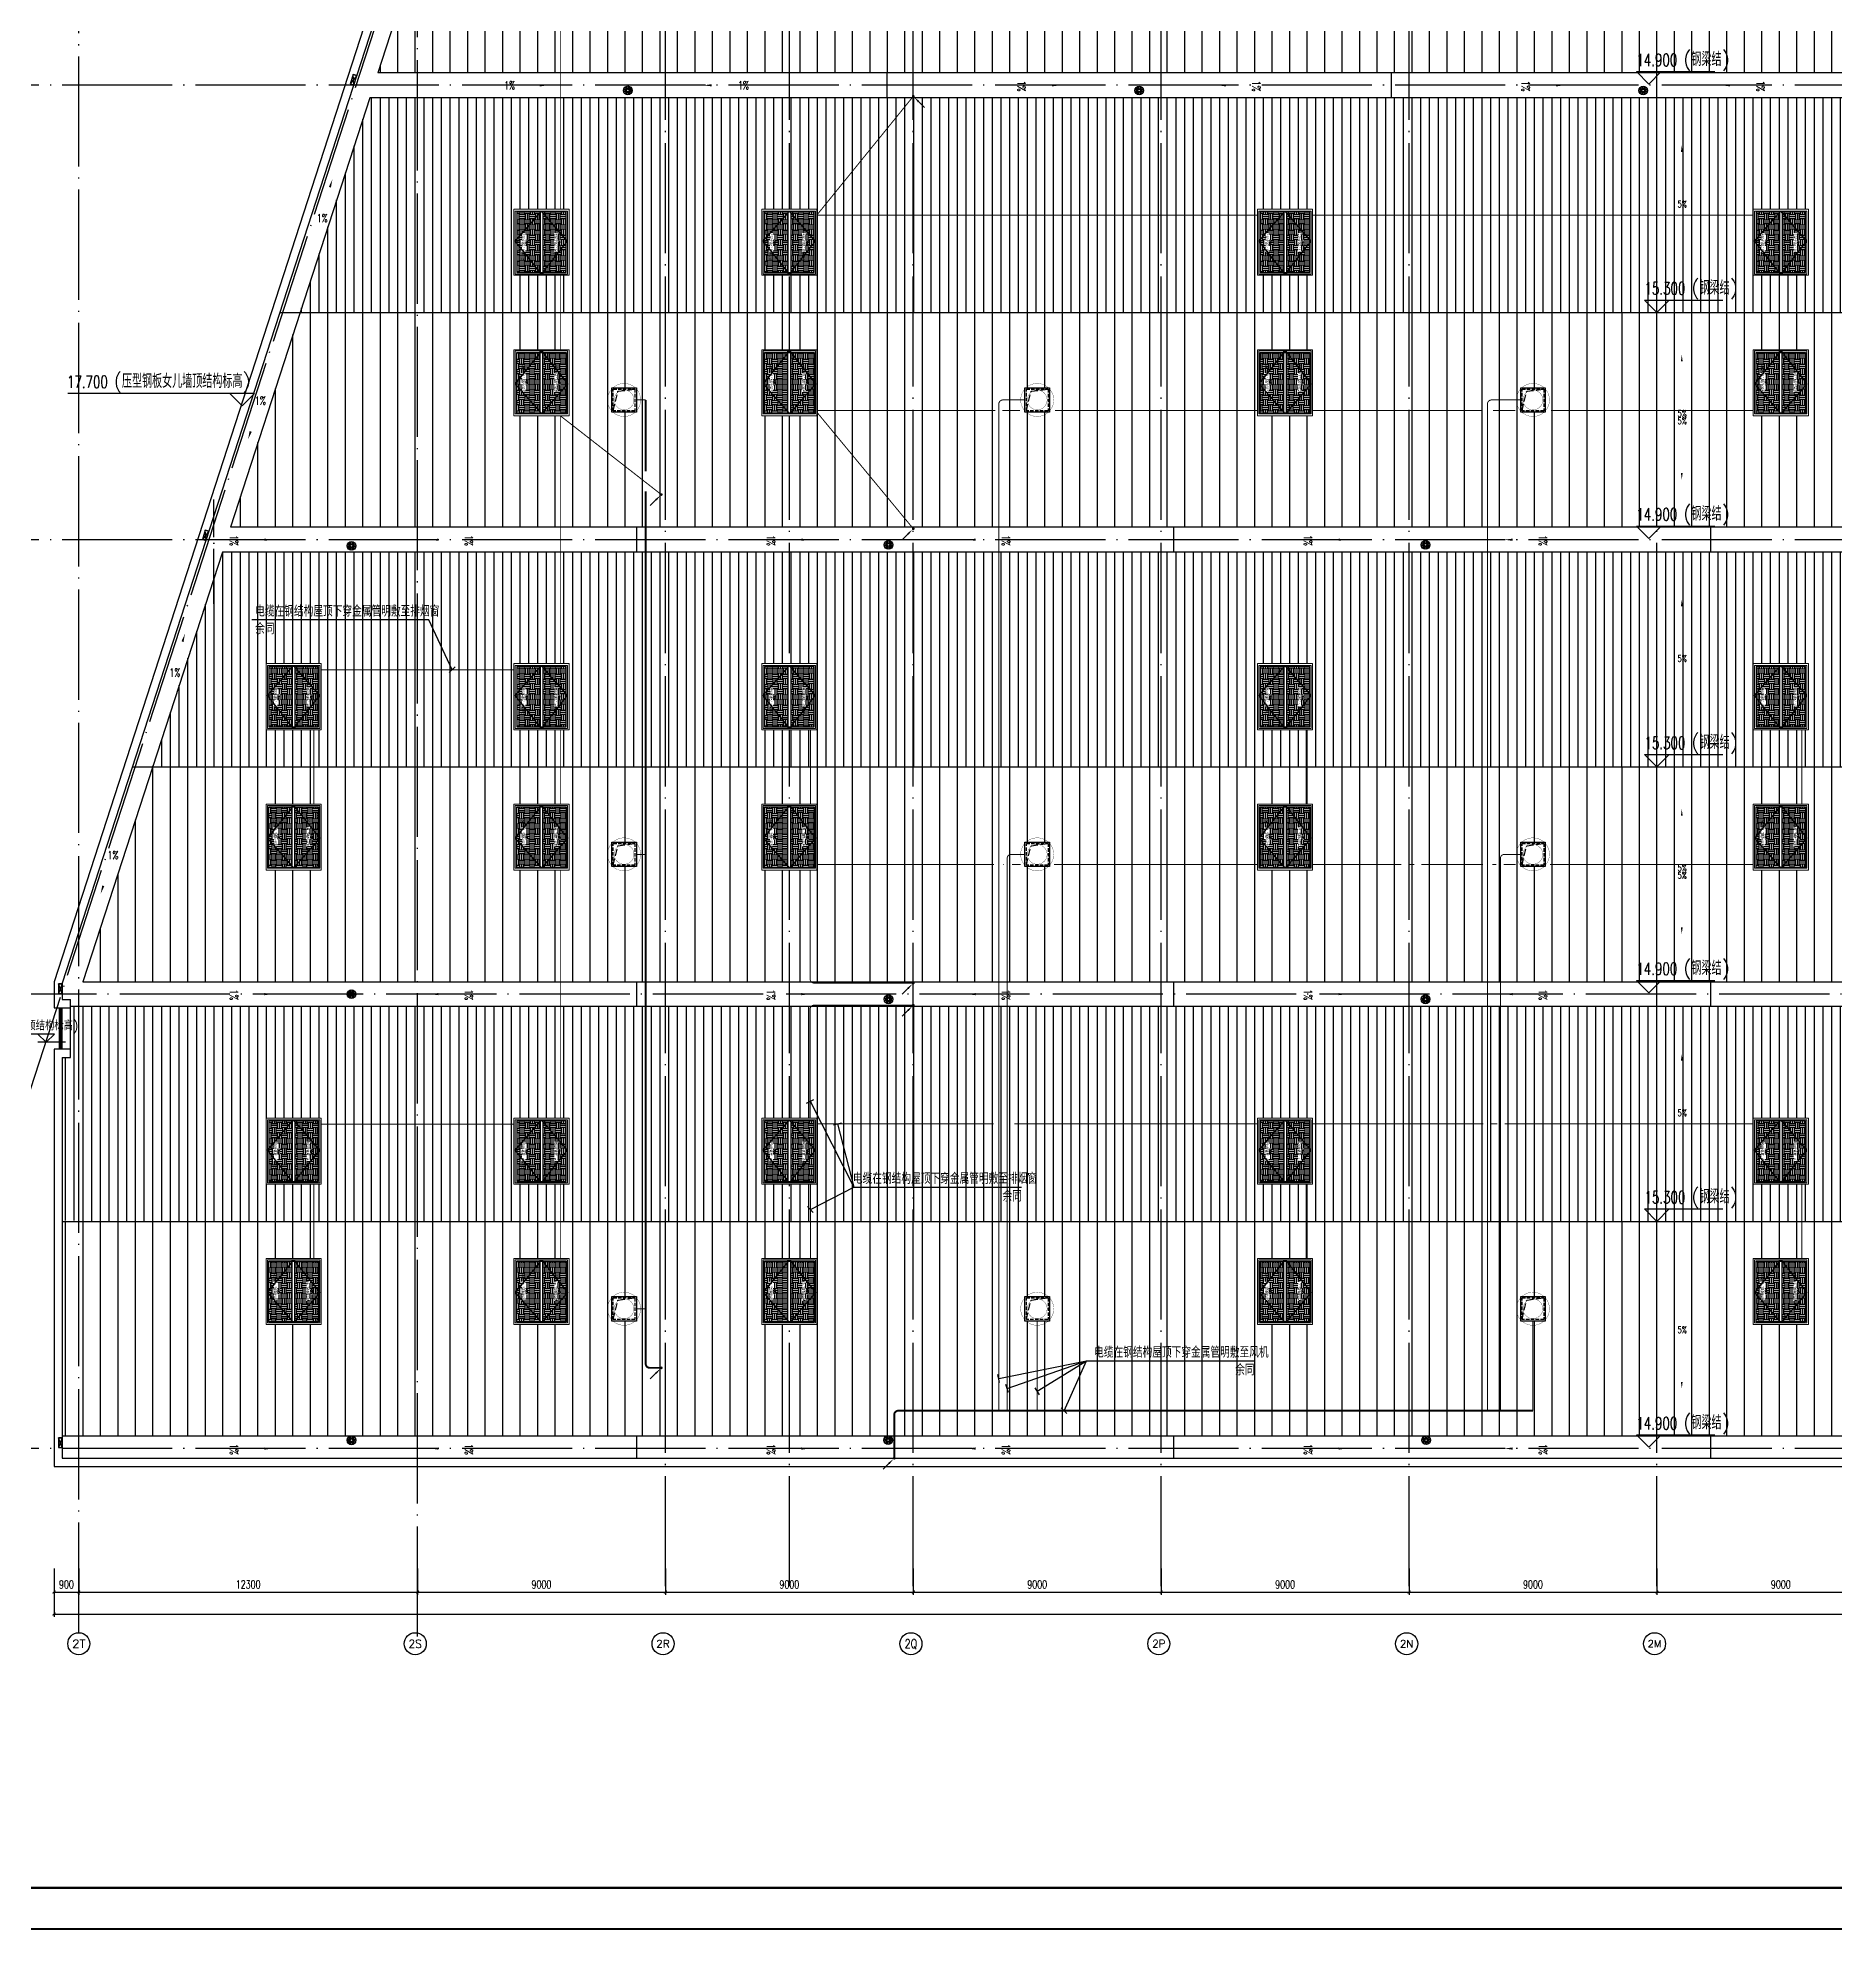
# Model space of a CAD drawing. Extents: x -1396510 to 1250330, y -1892470 to 1623980.
# Drawn here: x 741729 to 806989, y -816618 to -747907 of the extents above; entities that cross this region are included whole.
import ezdxf
from ezdxf.enums import TextEntityAlignment as Align

# ---------------------------------------------------------------- set-up
doc = ezdxf.new("R2010")
doc.units = 0
doc.header["$LTSCALE"] = 1000
doc.header["$MEASUREMENT"] = 0
for name, pattern in [('DASH', [0.35, 0.25, -0.1]), ('DOTE', [2.42, 2, -0.2, 0.02, -0.2]), ('HIDDEN', [9.525, 6.35, -3.175])]:
    doc.linetypes.add(name, pattern=pattern)
doc.layers.get('Defpoints').update_dxf_attribs({"color": 210})
for name, color, linetype in [('0-cxFrame', 155, 'Continuous'), ('A-AXIS-D', 1, 'Continuous'), ('A-AXIS-DOTE', 14, 'DOTE'), ('A-AXIS-SYMB', 3, 'Continuous'), ('A-DRAIN', 142, 'Continuous'), ('A-HATCH-2', 251, 'Continuous'), ('A-LIN-V', 9, 'Continuous'), ('A-SFCE', 30, 'Continuous'), ('A-WINDOW', 140, 'Continuous'), ('AS-COLN', 6, 'Continuous'), ('AS-结构边线层', 200, 'Continuous'), ('DIM-照明', 3, 'Continuous'), ('EQUIP-动力', 3, 'Continuous'), ('LWIRE', 4, 'Continuous'), ('SPACE', 7, 'Continuous'), ('SPACE_HATCH', 8, 'Continuous'), ('WIRE-照明', 1, 'Continuous'), ('参考线', 8, 'Continuous'), ('外框', 1, 'HIDDEN'), ('暖通', 7, 'Continuous'), ('虹吸溢流', 3, 'Continuous'), ('虹吸雨水斗', 6, 'Continuous'), ('虹吸雨水标注XT', 7, 'Continuous')]:
    doc.layers.add(name, color=color, linetype=linetype)
doc.layers.add('0-cxText', color=131, linetype='Continuous', lineweight=25)
doc.layers.add('成型线', color=3, linetype='Continuous', lineweight=18)
doc.layers.add('A-云线2', color=3, linetype='Continuous', plot=False)
doc.layers.add('A-加建区域', color=47, linetype='Continuous', plot=False)
doc.styles.add('_TCH_AXIS', font='COMPLEX', dxfattribs={"bigfont": 'GBCBIG'})
doc.styles.add('_TCH_DIM', font='SIMPLEX', dxfattribs={"bigfont": 'GBCBIG'})
doc.styles.add('_TCH_DIM_T3', font='SIMPLEX', dxfattribs={"width": 0.705882, "bigfont": 'GBCBIG'})
doc.styles.add('_TCH_SPACE', font='SIMPLEX', dxfattribs={"height": 5, "bigfont": 'GBCBIG'})
doc.styles.add('_TEL_ATTDEF', font='GBENOR', dxfattribs={"width": 0.8, "height": 3, "bigfont": 'GBCBIG'})
doc.styles.add('_TEL_DIM', font='SIMPLEX', dxfattribs={"width": 0.8, "height": 3.5, "bigfont": 'HZTXT'})
doc.styles.add('cx_tuming', font='simhei.ttf')
doc.styles.add('cx_tuqian1', font='')
doc.styles.get("Standard").update_dxf_attribs({"font": 'gbenor.shx', "bigfont": 'gbcbig.shx'})
doc.styles.add('黑体', font='simhei.ttf', dxfattribs={"height": 12})
doc.styles.get('cx_tuqian1').set_extended_font_data('SimSun')
doc.dimstyles.new('_TCH_ARCH&&100', dxfattribs={"dimtxt": 297.5, "dimasz": 100, "dimexe": 100, "dimexo": 100, "dimgap": 126.25, "dimtad": 1, "dimdec": 0, "dimzin": 0, "dimdsep": 46, "dimtxsty": '_TCH_DIM_T3', "dimblk": 'ARCHTICK', "dimcen": 0.09, "dimclrt": 7, "dimazin": 2, "dimtfac": 1, "dimtdec": 0, "dimtix": 1, "dimtmove": 2, "dimatfit": 3, "dimfxl": 0, "dimtolj": 1, "dimtzin": 0, "dimarcsym": 0})
pattern_1 = [(90, (-214845.8, -722570), (-317.5, 0), [])]
pattern_2 = [(90, (-214845.8, -722570), (-635, 0), [])]
pattern_3 = [(0, (0, 0), (187.5, 187.5), [187.5, -187.5]), (0, (0, 70.31), (187.5, 187.5), [187.5, -187.5]), (0, (0, 140.62), (187.5, 187.5), [187.5, -187.5]), (90, (23.44, 164.06), (-187.5, 187.5), [187.5, -187.5]), (90, (93.75, 164.06), (-187.5, 187.5), [187.5, -187.5]), (90, (164.06, 164.06), (-187.5, 187.5), [187.5, -187.5])]

# ---------------------------------------------------------------- blocks, each defined once
blk = doc.blocks.new('$TelecSys$00000081')
for p, q in [((0.1, 0.1), (0.1, 0.1)), ((-1.15, -1.15), (-0.55, -0.55)), ((-0.1, -0.1), (-0.1, -0.1))]:
    blk.add_line(p, q)
at = {"const_width": 0.142}
blk.add_lwpolyline([(0.07, 0, 1), (-0.07, 0, 1)], format="xyb", close=True, dxfattribs=at)
blk.add_solid([(-0.62, -0.48), (-0.48, -0.62), (-0.1, -0.1)])
at = {"width": 0.8, "flags": 9}
blk.add_attdef('A', (0, 0), '', height=0.00002, rotation=180, dxfattribs=at)
blk = doc.blocks.new('$equip$00002875')
at = {"const_width": 0.0571}
blk.add_lwpolyline([(0, 0.5, -1), (0, -0.5, -1), (0, 0.5, 0.021884)], format="xyb", dxfattribs=at)
blk.add_circle((0, 0), 0.5)
for centre, radius, start, end in [((-0.07, -0.27), 0.0768, 17.2272, 184.2164), ((0.07, -0.23), 0.0769, 197.2591, 5.1179)]:
    blk.add_arc(centre, radius, start, end)
at = {"color": 7, "style": '_TEL_DIM'}
blk.add_attdef('$TEXT$', text='', height=0.4, dxfattribs=at).set_placement((0, 0.14), align=Align.MIDDLE_CENTER)
at = {"color": 7, "style": '_TEL_DIM', "flags": 1}
for tag in ['A', 'REMARK']:
    blk.add_attdef(tag, text='', height=0.00002, dxfattribs=at).set_placement((0, 0), align=Align.MIDDLE_CENTER)
blk = doc.blocks.new('423213')
at = {"layer": 'A-AXIS-SYMB', "color": 8}
for p, q in [((327494, 689616), (327044, 690066)), ((327044, 690066), (329894, 690066)), ((327494, 689616), (327944, 690066))]:
    blk.add_line(p, q, dxfattribs=at)
at = {"layer": 'A-AXIS-SYMB', "color": 7, "style": '_TCH_DIM', "width": 0.705882}
blk.add_text('14.900', height=446.2, dxfattribs=at).set_placement((327043, 690266))
at = {"layer": 'A-AXIS-SYMB', "color": 7, "style": '_TCH_DIM'}
blk.add_text('(钢梁结)', height=506.4, dxfattribs=at).set_placement((328738, 690266))
blk = doc.blocks.new('w4243')
at = {"layer": 'A-AXIS-SYMB', "color": 8}
for p, q in [((327787, 697820), (327337, 698270)), ((327337, 698270), (330187, 698270)), ((327787, 697820), (328237, 698270))]:
    blk.add_line(p, q, dxfattribs=at)
at = {"layer": 'A-AXIS-SYMB', "color": 7, "style": '_TCH_DIM', "width": 0.705882}
blk.add_text('15.300', height=446.2, dxfattribs=at).set_placement((327337, 698470))
at = {"layer": 'A-AXIS-SYMB', "color": 7, "style": '_TCH_DIM'}
blk.add_text('(钢梁结)', height=506.4, dxfattribs=at).set_placement((329032, 698470))
blk = doc.blocks.new('溢流口')
at = {"layer": '虹吸雨水标注XT'}
for p, q in [((-250, 98), (250, -98)), ((250, 98), (-250, -98)), ((250, -98), (250, 98))]:
    blk.add_line(p, q, dxfattribs=at)
blk.add_lwpolyline([(-250, 98), (250, 98), (250, -98), (-250, -98)], close=True, dxfattribs=at)
blk = doc.blocks.new('“奔腾”虹吸雨水斗')
at = {"layer": '虹吸雨水斗', "color": 8, "lineweight": 25}
for p, q in [((946982, 86753), (947040, 86688)), ((947052, 86699), (946987, 86758)), ((947048, 86793), (947066, 86707)), ((947082, 86711), (947055, 86795)), ((947125, 86795), (947098, 86711)), ((947114, 86707), (947132, 86793)), ((947194, 86758), (947128, 86699)), ((947140, 86688), (947199, 86753)), ((946944, 86685), (947028, 86658)), ((947028, 86641), (946944, 86614)), ((947032, 86673), (946946, 86692)), ((946946, 86607), (947032, 86625)), ((947040, 86611), (946982, 86546)), ((946987, 86541), (947052, 86600)), ((947066, 86592), (947048, 86506)), ((947055, 86504), (947082, 86587)), ((947098, 86587), (947125, 86504)), ((947132, 86506), (947114, 86592)), ((947128, 86600), (947194, 86541)), ((947199, 86546), (947140, 86611)), ((947234, 86692), (947148, 86673)), ((947148, 86625), (947234, 86607)), ((947152, 86658), (947236, 86685)), ((947236, 86614), (947152, 86641))]:
    blk.add_line(p, q, dxfattribs=at)
for radius in [150, 47.6]:
    blk.add_circle((947090, 86649), radius, dxfattribs=at)
for centre, start, end in [((947025, 86649), 291.63817, 68.36747), ((947034, 86682), 261.63817, 38.36747), ((947034, 86617), 321.63817, 98.36747), ((947057, 86706), 231.63817, 8.36747), ((947057, 86593), 351.63817, 128.36747), ((947090, 86715), 201.63817, 338.36747), ((947090, 86584), 21.63817, 158.36747), ((947123, 86706), 171.63817, 308.36747), ((947123, 86593), 51.63817, 188.36747), ((947147, 86682), 141.63817, 278.36747), ((947147, 86617), 81.63817, 218.36747), ((947155, 86649), 111.63817, 248.36747)]:
    blk.add_arc(centre, 8.82, start, end, dxfattribs=at)
blk = doc.blocks.new('w4234233')
at = {"layer": 'A-AXIS-SYMB', "color": 8}
for points in [[(355546, 826830, 0, 0, 0), (355546, 825680, 0, 80, 0), (355546, 825980, 0, 0, 0)], [(355546, 818810, 0, 0, 0), (355546, 819960, 0, 80, 0), (355546, 819660, 0, 0, 0)]]:
    blk.add_lwpolyline(points, format="xyseb", dxfattribs=at)
at = {"layer": 'A-AXIS-SYMB', "color": 7, "style": '_TCH_DIM', "width": 0.705882}
for p in [(355376, 826935), (355376, 818407)]:
    blk.add_text('1%%%', height=297.5, dxfattribs=at).set_placement(p)
blk = doc.blocks.new('44')
blk.add_wipeout([(277496, 745320), (279896, 745320), (279896, 747320), (277496, 747320)]).dxf.layer = '参考线'
at = {"layer": 'SPACE_HATCH'}
h = blk.add_hatch(dxfattribs=at)
h.set_pattern_fill('土壤', color=8, scale=50, style=0)
h.set_pattern_definition(pattern_3)
h.paths.add_polyline_path([(277596, 746370), (279796, 746370), (279796, 747220), (277596, 747220)])
h.paths.add_polyline_path([(278352, 746904), (279057, 746904), (279057, 747034), (278352, 747034)])
h.paths.add_polyline_path([(278591, 746811), (278817, 746811), (278817, 746895), (278591, 746895)])
h = blk.add_hatch(dxfattribs=at)
h.set_pattern_fill('土壤', color=8, scale=50, style=0)
h.set_pattern_definition(pattern_3)
h.paths.add_polyline_path([(277596, 746270), (279796, 746270), (279796, 745420), (277596, 745420)])
h.paths.add_polyline_path([(278352, 745724), (279057, 745724), (279057, 745854), (278352, 745854)])
h.paths.add_polyline_path([(278591, 745631), (278817, 745631), (278817, 745715), (278591, 745715)])
at = {"color": 2}
for p, q in [((277566, 746370), (279851, 746370)), ((277566, 746270), (279851, 746270))]:
    blk.add_line(p, q, dxfattribs=at)
at = {"layer": 'A-SFCE'}
blk.add_lwpolyline([(277596, 747220), (279796, 747220), (279796, 745420), (277596, 745420)], close=True, dxfattribs=at)
at = {"layer": '外框', "color": 8}
for points in [[(279851, 746320), (278658, 747270), (277566, 746320)], [(279851, 746320), (278658, 745370), (277566, 746320)]]:
    blk.add_lwpolyline(points, dxfattribs=at)
at = {"layer": '成型线'}
blk.add_line((279896, 745320), (279896, 747320), dxfattribs=at)
blk.add_lwpolyline([(279896, 745320), (277496, 745320), (277496, 747320), (279896, 747320)], dxfattribs=at)
blk.add_lwpolyline([(279851, 745370), (279851, 747270), (277566, 747270), (277566, 745370)], close=True, dxfattribs=at)
at = {"layer": 'SPACE', "color": 8, "style": '_TCH_SPACE'}
for p in [(278365, 746930), (278365, 745750)]:
    blk.add_text('自然排烟窗，有效面积', height=96.5, dxfattribs=at).set_placement(p)
at = {"layer": 'SPACE', "color": 8, "style": '_TCH_SPACE', "width": 0.705882}
for s, height, p in [('1.87m', 59.5, (278600, 746828)), ('2', 29.8, (278792, 746863)), ('1.87m', 59.5, (278600, 745648)), ('2', 29.8, (278792, 745683))]:
    blk.add_text(s, height=height, dxfattribs=at).set_placement(p)
blk = doc.blocks.new('eeee')
at = {"layer": 'A-LIN-V'}
blk.add_blockref('44', (16550, 81000), dxfattribs=at)
at = {"layer": 'A-LIN-V', "xscale": -0.9999999999999998}
blk.add_blockref('44', (579042, 81000), dxfattribs=at)
blk = doc.blocks.new('fengji')
blk.add_wipeout([(-445, 445), (445, 445), (445, -445), (-445, -445)]).dxf.layer = '参考线'
at = {"layer": 'A-HATCH-2', "color": 8, "const_width": 10}
for points in [[(0, -600, -1), (0, 600, -1)], [(0, -600, 1), (0, 600, 1)]]:
    blk.add_lwpolyline(points, format="xyb", dxfattribs=at)
at = {"layer": 'A-HATCH-2', "color": 8, "linetype": 'DASH', "const_width": 10}
for points in [[(0, -358, -1), (0, 358, -1)], [(0, -358, 1), (0, 358, 1)]]:
    blk.add_lwpolyline(points, format="xyb", dxfattribs=at)
at = {"layer": 'AS-COLN', "ltscale": 0.5}
blk.add_lwpolyline([(-445, 445), (445, 445), (445, -445), (-445, -445)], close=True, dxfattribs=at)
at = {"layer": 'AS-COLN', "linetype": 'DASH', "ltscale": 0.5}
blk.add_lwpolyline([(-395, 395), (395, 395), (395, -395), (-395, -395)], close=True, dxfattribs=at)
at = {"layer": 'AS-结构边线层', "color": 8, "linetype": 'DASH'}
blk.add_lwpolyline([(395, 395), (225, -315), (-395, -395)], dxfattribs=at)
blk = doc.blocks.new('_ArchTick')
at = {"color": 0, "linetype": 'ByBlock', "const_width": 0.4}
blk.add_lwpolyline([(-0.5, -0.5), (0.5, 0.5)], dxfattribs=at)
blk = doc.blocks.new('*D5859')
at = {"layer": 'A-AXIS-D', "color": 0, "lineweight": -2, "transparency": 16777216}
for p, q in [((-900, -86850), (-900, -87810)), ((0, -86850), (0, -87810)), ((-900, -87710), (0, -87710))]:
    blk.add_line(p, q, dxfattribs=at)
at = {"layer": 'Defpoints', "color": 0, "transparency": 16777216}
for p in [(-900, -86750), (0, -86750), (0, -87710)]:
    blk.add_point(p, dxfattribs=at)
at = {"layer": 'A-AXIS-D', "color": 0, "lineweight": -2, "transparency": 16777216, "xscale": 100, "yscale": 100, "zscale": 100, "rotation": 180}
blk.add_blockref('_ArchTick', (-900, -87710), dxfattribs=at)
at = {"layer": 'A-AXIS-D', "color": 0, "lineweight": -2, "transparency": 16777216, "xscale": 100, "yscale": 100, "zscale": 100}
blk.add_blockref('_ArchTick', (0, -87710), dxfattribs=at)
at = {"layer": 'A-AXIS-D', "color": 7, "transparency": 16777216, "insert": (-450, -87435), "char_height": 297.5, "attachment_point": 5, "style": '_TCH_DIM_T3'}
blk.add_mtext('\\A1;900', dxfattribs=at)
blk = doc.blocks.new('*D5860')
at = {"layer": 'A-AXIS-D', "color": 0, "lineweight": -2, "transparency": 16777216}
for p, q in [((0, -86850), (0, -87810)), ((12300, -86850), (12300, -87810)), ((0, -87710), (12300, -87710))]:
    blk.add_line(p, q, dxfattribs=at)
at = {"layer": 'Defpoints', "color": 0, "transparency": 16777216}
for p in [(0, -86750), (12300, -86750), (12300, -87710)]:
    blk.add_point(p, dxfattribs=at)
at = {"layer": 'A-AXIS-D', "color": 0, "lineweight": -2, "transparency": 16777216, "xscale": 100, "yscale": 100, "zscale": 100, "rotation": 180}
blk.add_blockref('_ArchTick', (0, -87710), dxfattribs=at)
at = {"layer": 'A-AXIS-D', "color": 0, "lineweight": -2, "transparency": 16777216, "xscale": 100, "yscale": 100, "zscale": 100}
blk.add_blockref('_ArchTick', (12300, -87710), dxfattribs=at)
at = {"layer": 'A-AXIS-D', "color": 7, "transparency": 16777216, "insert": (6150, -87435), "char_height": 297.5, "attachment_point": 5, "style": '_TCH_DIM_T3'}
blk.add_mtext('\\A1;12300', dxfattribs=at)
blk = doc.blocks.new('*D5861')
at = {"layer": 'A-AXIS-D', "color": 0, "lineweight": -2, "transparency": 16777216}
for p, q in [((12300, -86850), (12300, -87810)), ((21300, -86850), (21300, -87810)), ((12300, -87710), (21300, -87710))]:
    blk.add_line(p, q, dxfattribs=at)
at = {"layer": 'Defpoints', "color": 0, "transparency": 16777216}
for p in [(12300, -86750), (21300, -86750), (21300, -87710)]:
    blk.add_point(p, dxfattribs=at)
at = {"layer": 'A-AXIS-D', "color": 0, "lineweight": -2, "transparency": 16777216, "xscale": 100, "yscale": 100, "zscale": 100, "rotation": 180}
blk.add_blockref('_ArchTick', (12300, -87710), dxfattribs=at)
at = {"layer": 'A-AXIS-D', "color": 0, "lineweight": -2, "transparency": 16777216, "xscale": 100, "yscale": 100, "zscale": 100}
blk.add_blockref('_ArchTick', (21300, -87710), dxfattribs=at)
at = {"layer": 'A-AXIS-D', "color": 7, "transparency": 16777216, "insert": (16800, -87435), "char_height": 297.5, "attachment_point": 5, "style": '_TCH_DIM_T3'}
blk.add_mtext('\\A1;9000', dxfattribs=at)
blk = doc.blocks.new('*D5862')
at = {"layer": 'A-AXIS-D', "color": 0, "lineweight": -2, "transparency": 16777216}
for p, q in [((21300, -86850), (21300, -87810)), ((30300, -86850), (30300, -87810)), ((21300, -87710), (30300, -87710))]:
    blk.add_line(p, q, dxfattribs=at)
at = {"layer": 'Defpoints', "color": 0, "transparency": 16777216}
for p in [(21300, -86750), (30300, -86750), (30300, -87710)]:
    blk.add_point(p, dxfattribs=at)
at = {"layer": 'A-AXIS-D', "color": 0, "lineweight": -2, "transparency": 16777216, "xscale": 100, "yscale": 100, "zscale": 100, "rotation": 180}
blk.add_blockref('_ArchTick', (21300, -87710), dxfattribs=at)
at = {"layer": 'A-AXIS-D', "color": 0, "lineweight": -2, "transparency": 16777216, "xscale": 100, "yscale": 100, "zscale": 100}
blk.add_blockref('_ArchTick', (30300, -87710), dxfattribs=at)
at = {"layer": 'A-AXIS-D', "color": 7, "transparency": 16777216, "insert": (25800, -87435), "char_height": 297.5, "attachment_point": 5, "style": '_TCH_DIM_T3'}
blk.add_mtext('\\A1;9000', dxfattribs=at)
blk = doc.blocks.new('*D5863')
at = {"layer": 'A-AXIS-D', "color": 0, "lineweight": -2, "transparency": 16777216}
for p, q in [((30300, -86850), (30300, -87810)), ((39300, -86850), (39300, -87810)), ((30300, -87710), (39300, -87710))]:
    blk.add_line(p, q, dxfattribs=at)
at = {"layer": 'Defpoints', "color": 0, "transparency": 16777216}
for p in [(30300, -86750), (39300, -86750), (39300, -87710)]:
    blk.add_point(p, dxfattribs=at)
at = {"layer": 'A-AXIS-D', "color": 0, "lineweight": -2, "transparency": 16777216, "xscale": 100, "yscale": 100, "zscale": 100, "rotation": 180}
blk.add_blockref('_ArchTick', (30300, -87710), dxfattribs=at)
at = {"layer": 'A-AXIS-D', "color": 0, "lineweight": -2, "transparency": 16777216, "xscale": 100, "yscale": 100, "zscale": 100}
blk.add_blockref('_ArchTick', (39300, -87710), dxfattribs=at)
at = {"layer": 'A-AXIS-D', "color": 7, "transparency": 16777216, "insert": (34800, -87435), "char_height": 297.5, "attachment_point": 5, "style": '_TCH_DIM_T3'}
blk.add_mtext('\\A1;9000', dxfattribs=at)
blk = doc.blocks.new('*D5864')
at = {"layer": 'A-AXIS-D', "color": 0, "lineweight": -2, "transparency": 16777216}
for p, q in [((39300, -86850), (39300, -87810)), ((48300, -86850), (48300, -87810)), ((39300, -87710), (48300, -87710))]:
    blk.add_line(p, q, dxfattribs=at)
at = {"layer": 'Defpoints', "color": 0, "transparency": 16777216}
for p in [(39300, -86750), (48300, -86750), (48300, -87710)]:
    blk.add_point(p, dxfattribs=at)
at = {"layer": 'A-AXIS-D', "color": 0, "lineweight": -2, "transparency": 16777216, "xscale": 100, "yscale": 100, "zscale": 100, "rotation": 180}
blk.add_blockref('_ArchTick', (39300, -87710), dxfattribs=at)
at = {"layer": 'A-AXIS-D', "color": 0, "lineweight": -2, "transparency": 16777216, "xscale": 100, "yscale": 100, "zscale": 100}
blk.add_blockref('_ArchTick', (48300, -87710), dxfattribs=at)
at = {"layer": 'A-AXIS-D', "color": 7, "transparency": 16777216, "insert": (43800, -87435), "char_height": 297.5, "attachment_point": 5, "style": '_TCH_DIM_T3'}
blk.add_mtext('\\A1;9000', dxfattribs=at)
blk = doc.blocks.new('*D5865')
at = {"layer": 'A-AXIS-D', "color": 0, "lineweight": -2, "transparency": 16777216}
for p, q in [((48300, -86850), (48300, -87810)), ((57300, -86850), (57300, -87810)), ((48300, -87710), (57300, -87710))]:
    blk.add_line(p, q, dxfattribs=at)
at = {"layer": 'Defpoints', "color": 0, "transparency": 16777216}
for p in [(48300, -86750), (57300, -86750), (57300, -87710)]:
    blk.add_point(p, dxfattribs=at)
at = {"layer": 'A-AXIS-D', "color": 0, "lineweight": -2, "transparency": 16777216, "xscale": 100, "yscale": 100, "zscale": 100, "rotation": 180}
blk.add_blockref('_ArchTick', (48300, -87710), dxfattribs=at)
at = {"layer": 'A-AXIS-D', "color": 0, "lineweight": -2, "transparency": 16777216, "xscale": 100, "yscale": 100, "zscale": 100}
blk.add_blockref('_ArchTick', (57300, -87710), dxfattribs=at)
at = {"layer": 'A-AXIS-D', "color": 7, "transparency": 16777216, "insert": (52800, -87435), "char_height": 297.5, "attachment_point": 5, "style": '_TCH_DIM_T3'}
blk.add_mtext('\\A1;9000', dxfattribs=at)
blk = doc.blocks.new('*D5866')
at = {"layer": 'A-AXIS-D', "color": 0, "lineweight": -2, "transparency": 16777216}
for p, q in [((57300, -86850), (57300, -87810)), ((66300, -86850), (66300, -87810)), ((57300, -87710), (66300, -87710))]:
    blk.add_line(p, q, dxfattribs=at)
at = {"layer": 'Defpoints', "color": 0, "transparency": 16777216}
for p in [(57300, -86750), (66300, -86750), (66300, -87710)]:
    blk.add_point(p, dxfattribs=at)
at = {"layer": 'A-AXIS-D', "color": 0, "lineweight": -2, "transparency": 16777216, "xscale": 100, "yscale": 100, "zscale": 100, "rotation": 180}
blk.add_blockref('_ArchTick', (57300, -87710), dxfattribs=at)
at = {"layer": 'A-AXIS-D', "color": 0, "lineweight": -2, "transparency": 16777216, "xscale": 100, "yscale": 100, "zscale": 100}
blk.add_blockref('_ArchTick', (66300, -87710), dxfattribs=at)
at = {"layer": 'A-AXIS-D', "color": 7, "transparency": 16777216, "insert": (61800, -87435), "char_height": 297.5, "attachment_point": 5, "style": '_TCH_DIM_T3'}
blk.add_mtext('\\A1;9000', dxfattribs=at)
blk = doc.blocks.new('*D5878')
at = {"layer": 'A-AXIS-D', "color": 0, "lineweight": -2, "transparency": 16777216}
for p, q in [((-900, -86950), (-900, -88610)), ((157100, -86950), (157100, -88610)), ((-900, -88510), (157100, -88510))]:
    blk.add_line(p, q, dxfattribs=at)
at = {"layer": 'Defpoints', "color": 0, "transparency": 16777216}
for p in [(-900, -86850), (157100, -86850), (157100, -88510)]:
    blk.add_point(p, dxfattribs=at)
at = {"layer": 'A-AXIS-D', "color": 0, "lineweight": -2, "transparency": 16777216, "xscale": 100, "yscale": 100, "zscale": 100, "rotation": 180}
blk.add_blockref('_ArchTick', (-900, -88510), dxfattribs=at)
at = {"layer": 'A-AXIS-D', "color": 0, "lineweight": -2, "transparency": 16777216, "xscale": 100, "yscale": 100, "zscale": 100}
blk.add_blockref('_ArchTick', (157100, -88510), dxfattribs=at)
at = {"layer": 'A-AXIS-D', "color": 7, "transparency": 16777216, "insert": (78100, -88235), "char_height": 297.5, "attachment_point": 5, "style": '_TCH_DIM_T3'}
blk.add_mtext('\\A1;158000', dxfattribs=at)
blk = doc.blocks.new('TK22.A0+1 L(Dragon)')
at = {"layer": '0-cxFrame', "color": 7, "const_width": 0.5}
blk.add_lwpolyline([(0, 0), (-1485, 0), (-1485, 841), (0, 841)], close=True, dxfattribs=at)
at = {"layer": '0-cxFrame', "const_width": 0.5}
blk.add_lwpolyline([(-80, 10), (-1465, 10), (-1465, 831), (-80, 831)], close=True, dxfattribs=at)
at = {"style": '黑体', "flags": 4}
blk.add_attdef('图幅', text='', height=3.3, dxfattribs=at).set_placement((-40, 3), align=Align.RIGHT)
at = {"layer": '0-cxText', "flags": 4}
for tag, height, style, p in [('建设单位', 3.5, 'cx_tuming', (-45, 240)), ('项目名称', 3.5, 'cx_tuming', (-45, 210)), ('子项名称', 3.5, 'cx_tuming', (-45, 180)), ('工程编号', 3.3, 'cx_tuqian1', (-35, 165)), ('图名1', 3.5, 'cx_tuming', (-45, 87)), ('图名2', 3.5, 'cx_tuming', (-45, 79)), ('图名3', 3.5, 'cx_tuming', (-45, 71)), ('出图日期', 3.3, 'cx_tuqian1', (-39, 60)), ('专业', 3.3, 'cx_tuqian1', (-55, 52)), ('图号', 3.3, 'cx_tuqian1', (-55, 44)), ('版次', 3.3, 'cx_tuqian1', (-20, 44))]:
    blk.add_attdef(tag, text='', height=height, dxfattribs=dict(at, style=style)).set_placement(p, align=Align.MIDDLE)
at = {"layer": 'Defpoints', "color": 6, "flags": 4}
for tag, height, style, p in [('tufu', 3.3, '黑体', (-12, 12)), ('dwfname', 4, 'cx_tuqian1', (-80, 3))]:
    blk.add_attdef(tag, text='', height=height, dxfattribs=dict(at, style=style)).set_placement(p, align=Align.RIGHT)
blk = doc.blocks.new('世赫2#厂房屋顶0821')
at = {"layer": 'A-HATCH-2'}
h = blk.add_hatch(dxfattribs=at)
h.set_pattern_fill('ANSI31', color=256, scale=400, angle=45)
h.set_pattern_definition(pattern_2)
h.paths.add_polyline_path([(19034.2, -24750), (151569.9, -24750), (156800, -24750), (156800, -32550), (10856.8, -32550), (13387, -24750), (22714.2, -24750)])
h = blk.add_hatch(dxfattribs=at)
h.set_pattern_fill('ANSI31', color=256, scale=200, angle=45)
h.set_pattern_definition(pattern_1)
h.paths.add_polyline_path([(19034.2, -41250), (151569.9, -41250), (156800, -41250), (156800, -33450), (10564.9, -33450), (8034.7, -41250), (22714.2, -41250)])
h = blk.add_hatch(dxfattribs=at)
h.set_pattern_fill('ANSI31', color=256, scale=400, angle=45)
h.set_pattern_definition(pattern_2)
h.paths.add_polyline_path([(19034.2, -41250), (151569.9, -41250), (156800, -41250), (156800, -49050), (5504.5, -49050), (8034.7, -41250), (22714.2, -41250)])
h = blk.add_hatch(dxfattribs=at)
h.set_pattern_fill('ANSI31', color=256, scale=200, angle=45)
h.set_pattern_definition(pattern_1)
h.paths.add_polyline_path([(19034.2, -57750), (151569.9, -57750), (156800, -57750), (156800, -49950), (5212.5, -49950), (2682.3, -57750), (22714.2, -57750)])
h = blk.add_hatch(dxfattribs=at)
h.set_pattern_fill('ANSI31', color=256, scale=400, angle=45)
h.set_pattern_definition(pattern_2)
h.paths.add_polyline_path([(19034.2, -57750), (151569.9, -57750), (156800, -57750), (156800, -65550), (152.1, -65550), (2682.3, -57750), (22714.2, -57750)])
h = blk.add_hatch(dxfattribs=at)
h.set_pattern_fill('ANSI31', color=256, scale=200, angle=45)
h.set_pattern_definition(pattern_1)
h.paths.add_polyline_path([(19034.2, -74250), (151569.9, -74250), (156800, -74250), (156800, -66450), (-300, -66450), (-300, -68300), (-600, -68300), (-600, -74225), (22714.2, -74250)])
h = blk.add_hatch(dxfattribs=at)
h.set_pattern_fill('ANSI31', color=256, scale=400, angle=45)
h.set_pattern_definition(pattern_2)
h.paths.add_polyline_path([(19034.2, -74250), (151569.9, -74250), (156800, -74250), (156800, -82050), (-600, -82050), (-600, -74250), (22714.2, -74250)])
at = {"layer": 'A-AXIS-D'}
for centre in [(0, -89588.9), (12215.1, -89588.9), (21215.1, -89588.9), (30215.1, -89588.9), (39215.1, -89588.9), (48215.1, -89588.9), (57215.1, -89588.9)]:
    blk.add_circle(centre, 400, dxfattribs=at)
at = {"layer": 'A-AXIS-DOTE', "color": 8, "ltscale": 2}
for p, q in [((0, -89188.9), (0, 6400)), ((12300, -89330), (12300, 6300)), ((21300, -87498.9), (21300, 6300)), ((25800, -87498.9), (25800, 6300)), ((30300, -87498.9), (30300, 6300)), ((39300, -87498.9), (39300, 6300)), ((48300, -87498.9), (48300, 6300)), ((57300, -87498.9), (57300, 6300)), ((163114.2, -33000), (-11095.8, -33000)), ((163114.2, -49500), (-11095.8, -49500)), ((165204.2, -66000), (-11095.8, -66000)), ((163114.2, -82500), (-11095.8, -82500))]:
    blk.add_line(p, q, dxfattribs=at)
at = {"layer": 'A-AXIS-DOTE', "color": 8}
blk.add_line((4900, -51830), (4900, -48040), dxfattribs=at)
at = {"layer": 'A-AXIS-DOTE', "color": 8, "ltscale": 2}
blk.add_lwpolyline([(-1898.6, -69910.4), (21947.6, 3584)], dxfattribs=at)
at = {"layer": 'A-AXIS-SYMB', "color": 8}
for p, q in [((6384.2, -44190), (-395.8, -44190)), ((5934.2, -44640), (5484.2, -44190)), ((5934.2, -44640), (6384.2, -44190)), ((-886.6, -67449.1), (-5639.9, -67449.1)), ((-1186.6, -67749.1), (-1486.6, -67449.1)), ((-486.6, -67749.1), (-1486.6, -67749.1)), ((-1186.6, -67749.1), (-886.6, -67449.1))]:
    blk.add_line(p, q, dxfattribs=at)
for points in [[(15889.2, -33000, 0, 0, 0), (17039.2, -33000, 0, 80, 0), (16739.2, -33000, 0, 0, 0)], [(23828.7, -33000, 0, 0, 0), (22678.7, -33000, 0, 80, 0), (22978.7, -33000, 0, 0, 0)], [(58204.2, -37110, 0, 0, 0), (58204.2, -35180, 0, 64, 0), (58204.2, -35420, 0, 0, 0)], [(58204.2, -37110, 0, 0, 0), (58204.2, -35180, 0, 64, 0), (58204.2, -35420, 0, 0, 0)], [(8843.8, -37575, 0, 0, 0), (9206.9, -36416, 0, 80, 0), (9117.2, -36702.3, 0, 0, 0)], [(58204.2, -44710, 0, 0, 0), (58204.2, -42780, 0, 64, 0), (58204.2, -43020, 0, 0, 0)], [(6532, -44700, 0, 0, 0), (6145.5, -45851.4, 0, 80, 0), (6240.9, -45567, 0, 0, 0)], [(58204.2, -45390, 0, 0, 0), (58204.2, -47320, 0, 64, 0), (58204.2, -47080, 0, 0, 0)], [(58204.2, -53610, 0, 0, 0), (58204.2, -51680, 0, 64, 0), (58204.2, -51920, 0, 0, 0)], [(58204.2, -53610, 0, 0, 0), (58204.2, -51680, 0, 64, 0), (58204.2, -51920, 0, 0, 0)], [(3491.5, -54075, 0, 0, 0), (3854.5, -52916, 0, 80, 0), (3764.9, -53202.3, 0, 0, 0)], [(58204.2, -61210, 0, 0, 0), (58204.2, -59280, 0, 64, 0), (58204.2, -59520, 0, 0, 0)], [(1179.7, -61200, 0, 0, 0), (793.1, -62351.4, 0, 80, 0), (888.6, -62067, 0, 0, 0)], [(58204.2, -61890, 0, 0, 0), (58204.2, -63820, 0, 64, 0), (58204.2, -63580, 0, 0, 0)], [(58204.2, -70110, 0, 0, 0), (58204.2, -68180, 0, 64, 0), (58204.2, -68420, 0, 0, 0)], [(58204.2, -78390, 0, 0, 0), (58204.2, -80320, 0, 64, 0), (58204.2, -80080, 0, 0, 0)]]:
    blk.add_lwpolyline(points, format="xyseb", dxfattribs=at)
at = {"layer": 'A-DRAIN'}
for p, q in [((29342.9, -32550), (29342.9, -33450)), ((47650, -32550), (47650, -33450)), ((20250, -49050), (20250, -49950)), ((39750, -49050), (39750, -49950)), ((59250, -49062.4), (59250, -49962.4)), ((20250, -65550), (20250, -66450)), ((39750, -65550), (39750, -66450)), ((59250, -65562.4), (59250, -66462.4)), ((20250, -82050), (20250, -82850)), ((39750, -82050), (39750, -82850)), ((59250, -82062.4), (59250, -82850))]:
    blk.add_line(p, q, dxfattribs=at)
at = {"layer": 'A-LIN-V'}
for points in [[(156800, -16950), (15917.2, -16950), (10856.8, -32550)], [(156800, -32550), (10856.8, -32550)], [(10564.9, -33450), (5504.5, -49050)], [(156800, -33450), (10564.9, -33450)], [(156800, -49050), (5504.5, -49050)], [(5212.5, -49950), (152.1, -65550), (156800, -65550)], [(156800, -49950), (5212.5, -49950)], [(156800, -66450), (-300, -66450)], [(156800, -82050), (-600, -82050)]]:
    blk.add_lwpolyline(points, dxfattribs=at)
at = {"layer": 'A-SFCE'}
for p, q in [((-900, -66500), (-300, -66500)), ((-600, -66200), (-300, -66200)), ((-600, -68000), (-600, -66500)), ((-300, -68300), (-300, -66200)), ((-600, -68300), (-300, -68300))]:
    blk.add_line(p, q, dxfattribs=at)
for points in [[(-300, -68000), (-900, -68000), (-900, -83150), (157100, -83150), (157100, -83150), (157100, 650), (20575.1, 650), (-900, -65552.5), (-900, -66500)], [(-600, -68300), (-600, -82850), (156800, -82850), (156800, 350), (20793.2, 350), (-600, -65600), (-600, -66200)], [(7295.5, -41250), (156800, -41250)], [(1946.4, -57750), (156800, -57750)], [(-600, -74250), (156800, -74250)]]:
    blk.add_lwpolyline(points, dxfattribs=at)
at = {"layer": 'A-WINDOW'}
for p, q in [((-700, -67999.7), (-696.9, -66500)), ((-667, -67999.8), (-663.9, -66500)), ((-633, -67999.9), (-629.9, -66500))]:
    blk.add_line(p, q, dxfattribs=at)
at = {"layer": 'A-WINDOW', "color": 8}
for name, p in [('423213', (-270487.4, -722570)), ('w4243', (-270487.4, -739070)), ('w4243', (-270487.4, -739070)), ('423213', (-270487.4, -739070)), ('w4243', (-270487.4, -755570)), ('w4243', (-270487.4, -755570)), ('423213', (-270487.4, -755570)), ('w4243', (-270487.4, -772070)), ('423213', (-270487.4, -772070))]:
    blk.add_blockref(name, p, dxfattribs=at)
at = {"layer": 'A-加建区域', "color": 8, "rotation": 270}
for p in [(-784327.1, 322545.8), (-766020, 322545.8), (-812920, 306045.8), (-793420, 306045.8), (-773920, 306045.8), (-812920, 289545.8), (-793420, 289545.8), (-773920, 289545.8), (-812920, 273045.8), (-793420, 273045.8), (-773920, 273045.8)]:
    blk.add_blockref('w4234233', p, dxfattribs=at)
at = {"layer": '虹吸溢流', "ltscale": 200, "xscale": -0.70754716981, "yscale": 0.70754716981, "zscale": 0.70754716981}
for p, rotation in [((9972.3, -32795.5), 252.2953011870283), ((4604.5, -49343), 254.3875178800728), ((-669, -65800), 270), ((-669, -82286.9), 270)]:
    blk.add_blockref('溢流口', p, dxfattribs=dict(at, rotation=rotation))
at = {"layer": '虹吸雨水斗', "xscale": 1.061320754715, "yscale": 1.061320754715, "zscale": 1.061320754715}
for p in [(-985229.3, -125146.6), (-966666.3, -125151.1), (-948366.3, -125151.1), (-995266.3, -141687.1), (-975766.3, -141651.1), (-956266.3, -141651.1), (-995266.3, -157962.8), (-975766.3, -158151.1), (-956266.3, -158150.2), (-995266.3, -174162.8), (-975776.2, -174155.6), (-956246, -174158.3)]:
    blk.add_blockref('“奔腾”虹吸雨水斗', p, dxfattribs=at)
at = {"layer": 'A-AXIS-D', "color": 7, "style": '_TCH_AXIS'}
for s, height, p, p2 in [('2T', 288.12, (-240.1, -89732.9), (240.1, -89732.9)), ('2S', 294.28, (11976.9, -89736), (12453.3, -89736)), ('2R', 270.86, (20970, -89724.3), (21460.2, -89724.3)), ('2P', 276.42, (38971.6, -89727.1), (39458.6, -89727.1)), ('2N', 265.5, (47968.6, -89721.6), (48461.6, -89721.6)), ('2M', 255.29, (56965.9, -89716.5), (57464.3, -89716.5))]:
    blk.add_text(s, height=height, dxfattribs=at).set_placement(p, p2, align=Align.FIT)
at = {"layer": 'A-AXIS-D', "color": 7, "style": '_TCH_AXIS', "width": 0.807692}
blk.add_text('2Q', height=327.87, dxfattribs=at).set_placement((29988.1, -89752.8), (30442.1, -89752.8), align=Align.FIT)
at = {"layer": 'A-AXIS-SYMB', "color": 7, "style": '_TCH_DIM', "width": 0.705882}
for s, height, p in [('1%%%', 297.5, (15444.2, -33148.8)), ('1%%%', 297.5, (23933.7, -33148.8)), ('1%%%', 297.5, (8642.4, -37972.7)), ('5%', 238, (58052.2, -37432)), ('5%', 238, (58052.2, -37432)), ('17.700', 446.25, (-430.8, -43990)), ('1%%%', 297.5, (6395.4, -44600.4)), ('5%', 238, (58052.2, -45032)), ('5%', 238, (58052.2, -45306)), ('1%%%', 297.5, (3290.1, -54472.7)), ('5%', 238, (58052.2, -53932)), ('5%', 238, (58052.2, -53932)), ('1%%%', 297.5, (1043.1, -61100.4)), ('5%', 238, (58052.2, -61532)), ('5%', 238, (58052.2, -61806)), ('5%', 238, (58052.2, -70432)), ('5%', 238, (58052.2, -78306))]:
    blk.add_text(s, height=height, dxfattribs=at).set_placement(p)
at = {"layer": 'A-AXIS-SYMB', "color": 7, "style": '_TCH_DIM'}
for height, p in [(506.383, (1264.2, -43990)), (337.589, (-4466.6, -67315.8))]:
    blk.add_text('(压型钢板女儿墙顶结构标高)', height=height, dxfattribs=at).set_placement(p)
at = {"layer": 'A-AXIS-D'}
for base, p1, p2, picture, middle in [((0, -87710), (-900, -86750), (0, -86750), '*D5859', (-450, -87435)), ((157100, -88510), (-900, -86850), (157100, -86850), '*D5878', (78100, -88235)), ((12300, -87710), (0, -86750), (12300, -86750), '*D5860', (6150, -87435)), ((21300, -87710), (12300, -86750), (21300, -86750), '*D5861', (16800, -87435)), ((30300, -87710), (21300, -86750), (30300, -86750), '*D5862', (25800, -87435)), ((39300, -87710), (30300, -86750), (39300, -86750), '*D5863', (34800, -87435)), ((48300, -87710), (39300, -86750), (48300, -86750), '*D5864', (43800, -87435)), ((57300, -87710), (48300, -86750), (57300, -86750), '*D5865', (52800, -87435)), ((66300, -87710), (57300, -86750), (66300, -86750), '*D5866', (61800, -87435))]:
    dim = blk.add_linear_dim(base=base, p1=p1, p2=p2, angle=0, dimstyle='_TCH_ARCH&&100', dxfattribs=at)
    dim.commit()
    dim.dimension.update_dxf_attribs({"geometry": picture, "text_midpoint": middle, "dimtype": 161})
at = {"layer": 'A-WINDOW', "rotation": 90}
for p in [(844120.1, -339045.8), (853120.1, -339045.8), (871120.1, -339045.8), (889120.1, -339045.8), (835120.1, -355545.8), (844120.1, -355545.8), (853120.1, -355545.8), (871120.1, -355545.8), (889120.1, -355545.8), (835120.1, -372045.8), (844120.1, -372045.8), (853120.1, -372045.8), (871120.1, -372045.8), (889120.1, -372045.8)]:
    blk.add_blockref('eeee', p, dxfattribs=at)
at = {"layer": '暖通', "rotation": 180}
for p in [(19800, -44425), (34800, -44425), (52800, -44425), (19800, -60925), (34800, -60925), (52800, -60925), (19800, -77425), (34800, -77425), (52800, -77425)]:
    blk.add_blockref('fengji', p, dxfattribs=at)

msp = doc.modelspace()

# ---------------------------------------------------------------- linework, layer by layer
at = {"layer": 'WIRE-照明', "linetype": 'Continuous'}
for points, const_width in [([(760700.2, -745130), (760700, -754130)], 35), ([(770015.9, -754340.1), (773515.8, -750030)], 35), ([(770015.9, -754340.1), (786015.9, -754340.1)], 35), ([(788015.9, -754340.1), (804015.9, -754340.1)], 35), ([(760700.1, -759230), (760700, -756530.1)], 35), ([(763190.8, -761055), (763798.9, -761055)], 35), ([(763798.9, -763650.4), (763798.9, -761055)], 70), ([(776621.3, -797755.2), (776621.3, -761205)], 35), ([(777840.8, -761055), (776771.3, -761055)], 35), ([(794363.7, -797755.2), (794363.7, -761205)], 35), ([(794513.7, -761055), (795840.8, -761055)], 35), ([(760700.2, -761630), (760700, -770630)], 35), ([(760700.2, -761630), (764365.8, -764490)], 35), ([(769965.9, -761440.1), (773515.8, -765730)], 35), ([(769965.9, -761440.1), (776496.3, -761440.1)], 35), ([(776746.3, -761440.1), (777390, -761440.1)], 35), ([(778660, -761440.1), (786015.9, -761440.1)], 35), ([(788015.9, -761440.1), (794165.5, -761440.1)], 35), ([(796670, -761440.1), (804015.9, -761440.1)], 35), ([(763798.9, -796050), (763798.9, -764371.8)], 70), ([(752015.9, -770850), (759015.9, -770850)], 35), ([(805780, -775780), (805780, -772980)], 35), ([(751750.1, -775730), (751750, -773030)], 35), ([(760700.1, -775730), (760700, -773030)], 35), ([(769780, -775730), (769780, -773030)], 35), ([(787780, -775730), (787780, -773030)], 35), ([(763190.8, -777555), (763798.9, -777555)], 35), ([(776923.1, -797755.2), (776923.1, -777705)], 35), ([(777875.4, -777555), (777073.1, -777555)], 35), ([(794833.2, -797755.2), (794833.2, -777705)], 35), ([(794983.2, -777555), (795840.8, -777555)], 35), ([(760700.2, -778130), (760700, -787130)], 35), ([(769770, -778130), (769770, -782080)], 35), ([(770015.9, -777920), (776452.6, -777920)], 35), ([(778630, -777920), (786015.9, -777920)], 35), ([(788015.9, -777920), (791238.7, -777920)], 35), ([(791488.7, -777920), (791708.2, -777920)], 35), ([(791958.2, -777920), (794208.2, -777920)], 35), ([(796630, -777920), (804015.9, -777920)], 35), ([(769920, -782230), (773520, -782230)], 35), ([(769770, -787130), (769770, -783180)], 35), ([(769920, -783030), (773520, -783030)], 35), ([(752015.9, -787350), (759015.9, -787350)], 35), ([(770015.9, -787340), (776430, -787340)], 35), ([(777180, -787340), (786015.9, -787340)], 35), ([(788015.9, -787340), (794220, -787340)], 35), ([(794498.7, -787340), (794718.2, -787340)], 35), ([(794990, -787340), (804015.9, -787340)], 35), ([(751750.1, -792230), (751750, -789530)], 35), ([(760700.1, -792230), (760700, -789530)], 35), ([(769780, -789530), (769780, -792230)], 35), ([(787780, -789530), (787780, -792230)], 35), ([(805780, -789530), (805780, -792230)], 35), ([(763190.8, -794055), (763798.9, -794055)], 35), ([(778015.8, -797755.2), (778015.8, -794230)], 35), ([(796015, -797755.2), (796015, -794230)], 35), ([(763948.9, -796200), (764365.8, -796200)], 70), ([(772974.2, -797755.2), (796015, -797755.2)], 70), ([(772824.2, -799480), (772824.2, -797905.2)], 70)]:
    msp.add_lwpolyline(points, dxfattribs=dict(at, const_width=const_width))
for points, const_width in [([(776621.3, -761205, -0.4142136), (776771.3, -761055)], 35), ([(794513.7, -761055, 0.4142136), (794363.7, -761205)], 35), ([(776923.1, -777705, -0.4142136), (777073.1, -777555)], 35), ([(794983.2, -777555, 0.4142136), (794833.2, -777705)], 35), ([(769770, -782080, 0.4142136), (769920, -782230)], 35), ([(769770, -783180, -0.4142136), (769920, -783030)], 35), ([(763798.9, -796050, 0.4142136), (763948.9, -796200)], 70), ([(772974.2, -797755.2, 0.4142136), (772824.2, -797905.2)], 70)]:
    msp.add_lwpolyline(points, format="xyb", dxfattribs=dict(at, const_width=const_width))

# ---------------------------------------------------------------- block references
at = {"layer": 'EQUIP-动力'}
ref = msp.add_blockref('$equip$00002875', (763015.8, -761055), dxfattribs=dict(at, xscale=350, yscale=350, zscale=350))
ref.add_attrib('$TEXT$', 'M', dxfattribs={"layer": '0', "color": 7, "height": 140, "style": '_TEL_ATTDEF'}).set_placement((763016.2, -761006.9), align=Align.MIDDLE_CENTER)
ref = msp.add_blockref('$equip$00002875', (778015.8, -761055), dxfattribs=dict(at, xscale=-350, yscale=350, zscale=350))
ref.add_attrib('$TEXT$', 'M', dxfattribs={"layer": '0', "color": 7, "height": 140, "style": '_TEL_ATTDEF'}).set_placement((778015.4, -761006.9), align=Align.MIDDLE_CENTER)
ref = msp.add_blockref('$equip$00002875', (796015.8, -761055), dxfattribs=dict(at, xscale=350, yscale=350, zscale=350))
ref.add_attrib('$TEXT$', 'M', dxfattribs={"layer": '0', "color": 7, "height": 140, "style": '_TEL_ATTDEF'}).set_placement((796016.2, -761006.9), align=Align.MIDDLE_CENTER)
ref = msp.add_blockref('$equip$00002875', (763015.8, -777555), dxfattribs=dict(at, xscale=350, yscale=350, zscale=350))
ref.add_attrib('$TEXT$', 'M', dxfattribs={"layer": '0', "color": 7, "height": 140, "style": '_TEL_ATTDEF'}).set_placement((763016.2, -777506.9), align=Align.MIDDLE_CENTER)
ref = msp.add_blockref('$equip$00002875', (778050.4, -777555), dxfattribs=dict(at, xscale=-350, yscale=350, zscale=350))
ref.add_attrib('$TEXT$', 'M', dxfattribs={"layer": '0', "color": 7, "height": 140, "style": '_TEL_ATTDEF'}).set_placement((778050.1, -777506.9), align=Align.MIDDLE_CENTER)
ref = msp.add_blockref('$equip$00002875', (796015.8, -777555), dxfattribs=dict(at, xscale=350, yscale=350, zscale=350))
ref.add_attrib('$TEXT$', 'M', dxfattribs={"layer": '0', "color": 7, "height": 140, "style": '_TEL_ATTDEF'}).set_placement((796016.2, -777506.9), align=Align.MIDDLE_CENTER)
ref = msp.add_blockref('$equip$00002875', (763015.8, -794055), dxfattribs=dict(at, xscale=350, yscale=350, zscale=350))
ref.add_attrib('$TEXT$', 'M', dxfattribs={"layer": '0', "color": 7, "height": 140, "style": '_TEL_ATTDEF'}).set_placement((763016.2, -794006.9), align=Align.MIDDLE_CENTER)
ref = msp.add_blockref('$equip$00002875', (778015.8, -794055), dxfattribs=dict(at, xscale=350, yscale=350, zscale=350))
ref.add_attrib('$TEXT$', 'M', dxfattribs={"layer": '0', "color": 7, "height": 140, "style": '_TEL_ATTDEF'}).set_placement((778016.2, -794006.9), align=Align.MIDDLE_CENTER)
ref = msp.add_blockref('$equip$00002875', (796015, -794055), dxfattribs=dict(at, xscale=350, yscale=350, zscale=350))
ref.add_attrib('$TEXT$', 'M', dxfattribs={"layer": '0', "color": 7, "height": 140, "style": '_TEL_ATTDEF'}).set_placement((796015.4, -794006.9), align=Align.MIDDLE_CENTER)
at = {"layer": 'LWIRE', "xscale": 350, "yscale": 350, "zscale": 350, "rotation": 90}
msp.add_blockref('$TelecSys$00000081', (773515.8, -750030), dxfattribs=at)
at = {"layer": 'LWIRE', "xscale": 350, "yscale": 350, "zscale": 350}
for p in [(764365.8, -764490), (773515.8, -765730), (773515.8, -782230), (773515.8, -783030), (764365.8, -796200), (772824.2, -799480)]:
    msp.add_blockref('$TelecSys$00000081', p, dxfattribs=at)

# ---------------------------------------------------------------- next in the draw order: block references
at = {"layer": 'A-云线2'}
msp.add_blockref('世赫2#厂房屋顶0821', (743215.8, -716630), dxfattribs=at)

# ---------------------------------------------------------------- next in the draw order: linework, layer by layer
at = {"layer": 'DIM-照明'}
for p, q in [((755930, -769040), (749500, -769040)), ((756770, -770850), (755930, -769040)), ((756663.9, -770956.1), (756876.1, -770743.9)), ((769636.3, -786588.1), (769903.6, -786451.9)), ((769770, -786520), (771360, -789640)), ((770614.9, -787377.9), (770905.1, -787302.1)), ((770760, -787340), (771360, -789640)), ((769780, -790450), (771360, -789640)), ((771360, -789640), (777440, -789640)), ((769673.9, -790343.9), (769886.1, -790556.1)), ((776621.3, -796590), (779810, -795950)), ((776923.1, -796950), (779810, -795950)), ((778015.8, -797050), (779810, -795950)), ((778990, -797755.2), (779810, -795950)), ((779810, -795950), (785890, -795950)), ((776650.9, -796737.1), (776591.8, -796442.9)), ((776972.2, -797091.7), (776874, -796808.3)), ((778094.2, -797177.9), (777937.4, -796922.1)), ((779096.1, -797861.2), (778883.9, -797649.1))]:
    msp.add_line(p, q, dxfattribs=at)
at = {"layer": 'WIRE-照明', "linetype": 'Continuous', "const_width": 35}
for points in [[(794560, -761440.1), (795380, -761440.1)], [(776770, -777920), (776802.9, -777920)], [(777100, -777920), (777410, -777920)], [(794540, -777920), (794691.8, -777920)], [(794950, -777920), (795390, -777920)]]:
    msp.add_lwpolyline(points, dxfattribs=at)

# ---------------------------------------------------------------- next in the draw order: block references
at = {"layer": '0-cxFrame', "xscale": 150, "yscale": 150, "zscale": 150}
msp.add_blockref('TK22.A0+1 L(Dragon)', (931885, -816580), dxfattribs=at)

# ---------------------------------------------------------------- next in the draw order: texts
at = {"layer": 'DIM-照明', "color": 7, "style": '_TEL_DIM', "width": 0.8}
for s, p in [('电缆在钢结构屋顶下穿金属管明敷至排烟窗', (749620, -768920)), ('余同', (749620, -769560)), ('电缆在钢结构屋顶下穿金属管明敷至排烟窗', (771323.1, -789520)), ('余同', (776755.6, -790160)), ('电缆在钢结构屋顶下穿金属管明敷至风机', (780080.6, -795830)), ('余同', (785205.6, -796470))]:
    msp.add_text(s, height=400, dxfattribs=at).set_placement(p)

doc.saveas('drawing.dxf')
